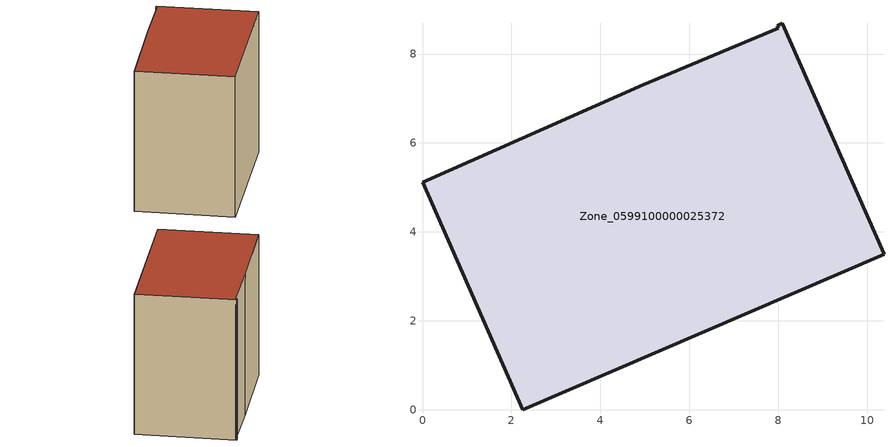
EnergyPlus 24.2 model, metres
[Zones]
Zone_0599100000025372
 floor ground (C_G): 0,5.12 4.96,7.31 8.01,8.57 7.98,8.64 8.09,8.69 10.38,3.5 2.25,0 z0
 wall outside (C_F): 10.38,3.5 8.09,8.69 7.98,8.64 8.01,8.57 4.96,7.31 0,5.12 2.25,0 10.38,3.5 z0:8.43
 roof outside (C_R): 4.96,7.31 0,5.12 2.25,0 10.38,3.5 8.09,8.69 7.98,8.64 8.01,8.57 z8.43
[BUILDING]
Pand.0599100000025372: North Axis=0; Terrain=City; Loads Convergence Tolerance Value=0.04; Temperature Convergence Tolerance Value=0.4; Solar Distribution=FullExterior; Maximum Number of Warmup Days=25; Minimum Number of Warmup Days=1
[Site:Location]
Rotterdam.The.Hague.AP_ZH_NLD Design_Conditions: Latitude=51.96; Longitude=4.45; Time Zone=1; Elevation=-4.5
[SITE:GROUNDTEMPERATURE:BUILDINGSURFACE]
18, 18, 18, 18, 18, 18, 18, 18, 18, 18, 18, 18
[MATERIAL] Thermal Absorptance=0.9; Solar Absorptance=0.7; Visible Absorptance=0.7
Name | Roughness | Thickness | Conductivity | Density | Specific Heat
G.TC.1975-1991 | MediumSmooth | 0.15 | 0.288461 | 540 | 1210
F.TC.1975-1991 | Rough | 0.3 | 0.230769 | 1920 | 840
R.TC.1975-1991 | MediumRough | 0.2 | 0.153846 | 1500 | 1000
[CONSTRUCTION]
C_G: G.TC.1975-1991
C_F: F.TC.1975-1991
C_R: R.TC.1975-1991
[ZONE]
Zone_0599100000025372: Type=1; Multiplier=1; Ceiling Height=Autocalculate; Volume=Autocalculate; Floor Area=autocalculate; Part of Total Floor Area=Yes
[ZONEINFILTRATION:DESIGNFLOWRATE]
Infil_Zone_0599100000025372: Zone or ZoneList or Space or SpaceList=Zone_0599100000025372; Schedule=AlwaysOn; Design Flow Rate Calculation Method=Flow/Area; Flow Rate per Floor Area=0.003; Constant Term Coefficient=1; Temperature Term Coefficient=0; Velocity Term Coefficient=0; Velocity Squared Term Coefficient=0
[HVACTEMPLATE:ZONE:IDEALLOADSAIRSYSTEM]
Zone_0599100000025372: Maximum Heating Supply Air Temperature=50; Minimum Cooling Supply Air Temperature=13; Maximum Heating Supply Air Humidity Ratio=0.0156; Minimum Cooling Supply Air Humidity Ratio=0.0077; Heating Limit=NoLimit; Cooling Limit=NoLimit; Dehumidification Control Type=ConstantSensibleHeatRatio; Cooling Sensible Heat Ratio=0.7; Dehumidification Setpoint=60; Humidification Control Type=None; Humidification Setpoint=30; Outdoor Air Method=None; Outdoor Air Flow Rate per Person=0.00944; Outdoor Air Flow Rate per Zone Floor Area=0; Outdoor Air Flow Rate per Zone=0; Demand Controlled Ventilation Type=None; Outdoor Air Economizer Type=NoEconomizer; Heat Recovery Type=None; Sensible Heat Recovery Effectiveness=0.7; Latent Heat Recovery Effectiveness=0.65
[ZONECONTROL:THERMOSTAT]
ThermostatControl_Zone_0599100000025372: Zone or ZoneList=Zone_0599100000025372; Control Type Schedule=DualSetpointControlType; Control 1=Thermostat_Zone_0599100000025372; Temperature Difference Between Cutout And Setpoint=0
[THERMOSTATSETPOINT:DUALSETPOINT]
Thermostat_Zone_0599100000025372: Heating Setpoint Temperature Schedule=HeatingSetpoint_Zone_0599100000025372; Cooling Setpoint Temperature Schedule=CoolingSetpoint_Zone_0599100000025372
[SCHEDULE:COMPACT]
HeatingSetpoint_Zone_0599100000025372: Through: 12/31, For: AllDays, Until: 24:00, 21
CoolingSetpoint_Zone_0599100000025372: Through: 12/31, For: AllDays, Until: 24:00, 24
DualSetpointControlType: Through: 12/31, For: AllDays, Until: 24:00, 4
AlwaysOn: Through: 12/31, For: AllDays, Until: 24:00, 1
